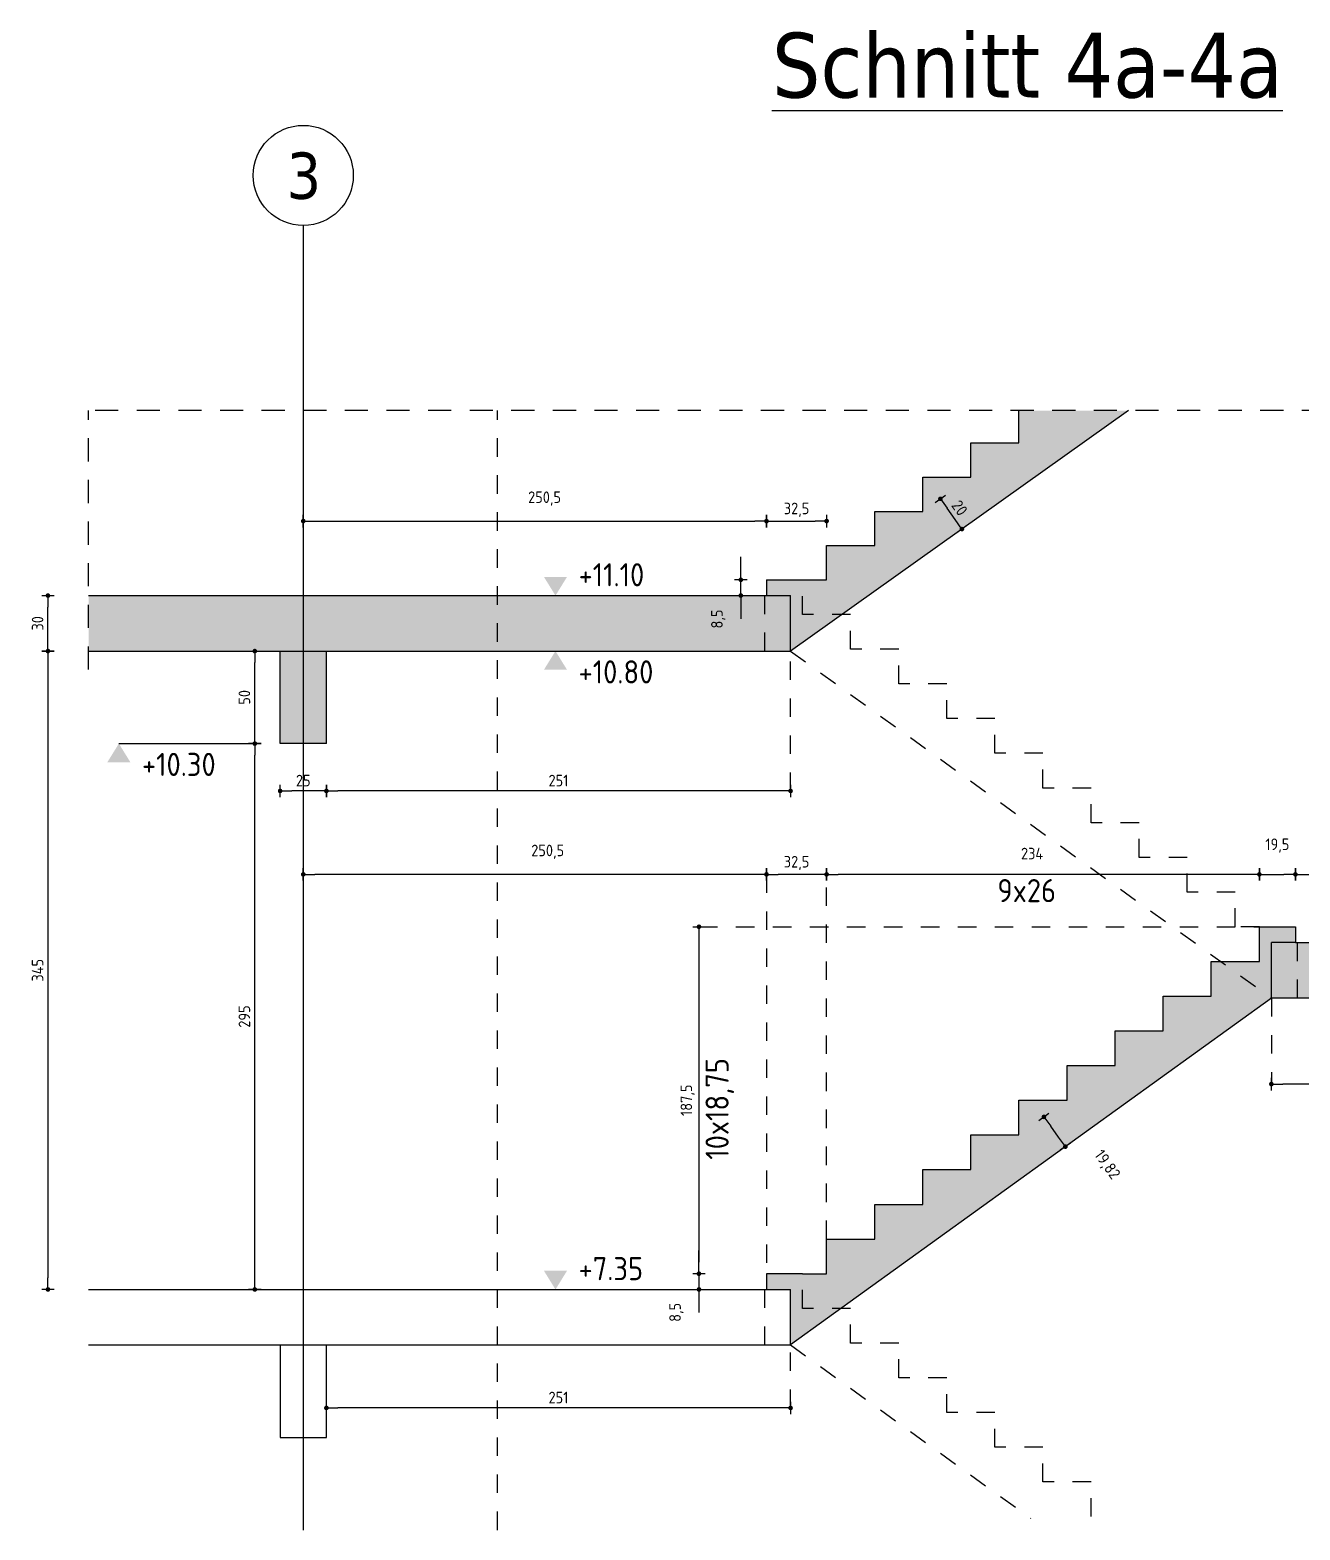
# Model space of a CAD drawing. Extents: x -13.4 to 29.1, y -2.7 to 18.4.
# Drawn here: x -13.45 to -6.58, y 8.48 to 16.58 of the extents above; entities that cross this region are included whole.
import ezdxf

# ---------------------------------------------------------------- set-up
doc = ezdxf.new("R2010")
doc.units = 0
doc.header["$LTSCALE"] = 0.25
for name, pattern in [('AUSGEZOGEN', [1000.01, 1000, 0.01]), ('DASHED', [0.75, 0.5, -0.25]), ('DOT', [0.175, 0.05, -0.125]), ('HIDDEN', [0.375, 0.25, -0.125]), ('HIDDEN2', [0.187, 0.125, -0.062]), ('PUNKT', [0.175, 0.05, -0.125])]:
    doc.linetypes.add(name, pattern=pattern)
for name, color, linetype in [('ACHSEN', 7, 'Continuous'), ('AFU', 7, 'Continuous'), ('BET-SCHN', 6, 'Continuous'), ('BETON', 7, 'Continuous'), ('DRUEBER', 7, 'Continuous'), ('grau_mittel', 7, 'Continuous'), ('HILFE', 7, 'Continuous'), ('koten', 7, 'Continuous'), ('MASSE', 7, 'Continuous'), ('SFP_Achsen', 7, 'Continuous'), ('TEXT', 7, 'Continuous'), ('VERDECKT', 7, 'Continuous')]:
    doc.layers.add(name, color=color, linetype=linetype)
doc.styles.add('helv', font='tahoma.ttf')
doc.styles.add('txt', font='isocp.shx')
doc.linetypes.add('AFU_50K', pattern='A,0.15,["/",Standard,S=0.2,R=0,X=-0.01,Y=-0.1],0.07,["/",Standard,S=0.2,R=0,X=-0.01,Y=-0.1],0.15', length=0.37)
doc.dimstyles.new('DOT_I', dxfattribs={"dimscale": 0.25, "dimtxt": 0.25, "dimasz": 0.25, "dimexe": 0.1, "dimexo": 0.3, "dimgap": 0.1, "dimtad": 1, "dimdec": 3, "dimzin": 3, "dimtxsty": 'txt', "dimblk": 'DOT', "dimblk1": 'DOT', "dimblk2": 'DOT', "dimsah": 1, "dimcen": 0.1, "dimse1": 1, "dimse2": 1, "dimazin": 0, "dimtfac": 1, "dimtdec": 4, "dimtix": 1, "dimtmove": 2, "dimatfit": 3, "dimfxl": 0, "dimtvp": 1, "dimtolj": 1, "dimtzin": 0, "dimarcsym": 0})

# ---------------------------------------------------------------- blocks, each defined once
blk = doc.blocks.new('OKRD_O')
at = {"layer": 'koten', "color": 7, "linetype": 'Continuous'}
blk.add_solid([(-0.125, 0.202), (0.125, 0.202), (0, 0)], dxfattribs=at)
at = {"layer": 'koten', "style": 'txt'}
blk.add_attdef('OKRD', (0.25, 0.1), '', height=0.25, dxfattribs=at)
blk = doc.blocks.new('okrd_u')
at = {"layer": 'koten', "color": 7, "linetype": 'Continuous'}
blk.add_solid([(-0.125, -0.202), (0.125, -0.202), (0, 0)], dxfattribs=at)
at = {"layer": 'koten', "style": 'txt'}
blk.add_attdef('OKRD', (0.25, -0.35), '', height=0.25, dxfattribs=at)
blk = doc.blocks.new('DOT')
at = {"layer": 'MASSE', "color": 7, "linetype": 'Continuous'}
for p, q in [((0, 0), (-1, 0)), ((0, 0.54), (0, -0.54))]:
    blk.add_line(p, q, dxfattribs=at)
at = {"layer": 'MASSE', "color": 7, "linetype": 'Continuous', "const_width": 0.2}
blk.add_lwpolyline([(-0.1, 0, 1), (0.1, 0, 1)], format="xyb", close=True, dxfattribs=at)
blk = doc.blocks.new('*D47')
at = {"layer": 'Defpoints', "color": 0, "linetype": 'AUSGEZOGEN', "transparency": 16777216}
for p in [(-13.3515, 13.5256), (-13.3515, 13.5256), (-13.3515, 13.2256)]:
    blk.add_point(p, dxfattribs=at)
at = {"layer": 'MASSE', "color": 0, "linetype": 'AUSGEZOGEN', "lineweight": -2, "transparency": 16777216}
blk.add_line((-13.3515, 13.2881), (-13.3515, 13.4631), dxfattribs=at)
at = {"layer": 'MASSE', "color": 0, "linetype": 'AUSGEZOGEN', "lineweight": -2, "transparency": 16777216, "xscale": 0.0625, "yscale": 0.0625, "zscale": 0.0625}
for p, rotation in [((-13.3515, 13.5256), 90), ((-13.3515, 13.2256), 270)]:
    blk.add_blockref('DOT', p, dxfattribs=dict(at, rotation=rotation))
at = {"layer": 'MASSE', "color": 0, "linetype": 'AUSGEZOGEN', "transparency": 16777216, "insert": (-13.4077, 13.3756), "char_height": 0.0625, "attachment_point": 5, "rotation": 90, "style": 'txt'}
blk.add_mtext('\\A1;30', dxfattribs=at)
blk = doc.blocks.new('*D48')
at = {"layer": 'Defpoints', "color": 0, "linetype": 'AUSGEZOGEN', "transparency": 16777216}
for p in [(-13.3515, 13.2256), (-13.3515, 9.7756), (-13.3515, 9.7756)]:
    blk.add_point(p, dxfattribs=at)
at = {"layer": 'MASSE', "color": 0, "linetype": 'AUSGEZOGEN', "lineweight": -2, "transparency": 16777216}
blk.add_line((-13.3515, 13.1631), (-13.3515, 9.8381), dxfattribs=at)
at = {"layer": 'MASSE', "color": 0, "linetype": 'AUSGEZOGEN', "lineweight": -2, "transparency": 16777216, "xscale": 0.0625, "yscale": 0.0625, "zscale": 0.0625}
for p, rotation in [((-13.3515, 13.2256), 90), ((-13.3515, 9.7756), 270)]:
    blk.add_blockref('DOT', p, dxfattribs=dict(at, rotation=rotation))
at = {"layer": 'MASSE', "color": 0, "linetype": 'AUSGEZOGEN', "transparency": 16777216, "insert": (-13.4077, 11.5006), "char_height": 0.0625, "attachment_point": 5, "rotation": 90, "style": 'txt'}
blk.add_mtext('\\A1;345', dxfattribs=at)
blk = doc.blocks.new('*D49')
at = {"layer": 'Defpoints', "color": 0, "linetype": 'AUSGEZOGEN', "transparency": 16777216}
for p in [(-12.233, 13.2256), (-12.233, 13.2256), (-12.233, 12.7256)]:
    blk.add_point(p, dxfattribs=at)
at = {"layer": 'MASSE', "color": 0, "linetype": 'AUSGEZOGEN', "lineweight": -2, "transparency": 16777216}
blk.add_line((-12.233, 12.7881), (-12.233, 13.1631), dxfattribs=at)
at = {"layer": 'MASSE', "color": 0, "linetype": 'AUSGEZOGEN', "lineweight": -2, "transparency": 16777216, "xscale": 0.0625, "yscale": 0.0625, "zscale": 0.0625}
for p, rotation in [((-12.233, 13.2256), 90), ((-12.233, 12.7256), 270)]:
    blk.add_blockref('DOT', p, dxfattribs=dict(at, rotation=rotation))
at = {"layer": 'MASSE', "color": 0, "linetype": 'AUSGEZOGEN', "transparency": 16777216, "insert": (-12.2893, 12.9756), "char_height": 0.0625, "attachment_point": 5, "rotation": 90, "style": 'txt'}
blk.add_mtext('\\A1;50', dxfattribs=at)
blk = doc.blocks.new('*D50')
at = {"layer": 'Defpoints', "color": 0, "linetype": 'AUSGEZOGEN', "transparency": 16777216}
for p in [(-12.096, 12.4697), (-12.096, 12.4697), (-11.846, 12.4697)]:
    blk.add_point(p, dxfattribs=at)
at = {"layer": 'MASSE', "color": 0, "linetype": 'AUSGEZOGEN', "lineweight": -2, "transparency": 16777216}
blk.add_line((-11.9085, 12.4697), (-12.0335, 12.4697), dxfattribs=at)
at = {"layer": 'MASSE', "color": 0, "linetype": 'AUSGEZOGEN', "lineweight": -2, "transparency": 16777216, "xscale": 0.0625, "yscale": 0.0625, "zscale": 0.0625, "rotation": 180}
blk.add_blockref('DOT', (-12.096, 12.4697), dxfattribs=at)
at = {"layer": 'MASSE', "color": 0, "linetype": 'AUSGEZOGEN', "lineweight": -2, "transparency": 16777216, "xscale": 0.0625, "yscale": 0.0625, "zscale": 0.0625}
blk.add_blockref('DOT', (-11.846, 12.4697), dxfattribs=at)
at = {"layer": 'MASSE', "color": 0, "linetype": 'AUSGEZOGEN', "transparency": 16777216, "insert": (-11.971, 12.5259), "char_height": 0.0625, "attachment_point": 5, "style": 'txt'}
blk.add_mtext('\\A1;25', dxfattribs=at)
blk = doc.blocks.new('*D52')
at = {"layer": 'Defpoints', "color": 0, "linetype": 'AUSGEZOGEN', "transparency": 16777216}
for p in [(-12.233, 12.7256), (-12.233, 12.7256), (-12.233, 9.7756)]:
    blk.add_point(p, dxfattribs=at)
at = {"layer": 'MASSE', "color": 0, "linetype": 'AUSGEZOGEN', "lineweight": -2, "transparency": 16777216}
blk.add_line((-12.233, 9.8381), (-12.233, 12.6631), dxfattribs=at)
at = {"layer": 'MASSE', "color": 0, "linetype": 'AUSGEZOGEN', "lineweight": -2, "transparency": 16777216, "xscale": 0.0625, "yscale": 0.0625, "zscale": 0.0625}
for p, rotation in [((-12.233, 12.7256), 90), ((-12.233, 9.7756), 270)]:
    blk.add_blockref('DOT', p, dxfattribs=dict(at, rotation=rotation))
at = {"layer": 'MASSE', "color": 0, "linetype": 'AUSGEZOGEN', "transparency": 16777216, "insert": (-12.2893, 11.2506), "char_height": 0.0625, "attachment_point": 5, "rotation": 90, "style": 'txt'}
blk.add_mtext('\\A1;295', dxfattribs=at)
blk = doc.blocks.new('*D53')
at = {"layer": 'Defpoints', "color": 0, "linetype": 'AUSGEZOGEN', "transparency": 16777216}
for p in [(-11.846, 12.4697), (-11.846, 12.4697), (-9.336, 12.4697)]:
    blk.add_point(p, dxfattribs=at)
at = {"layer": 'MASSE', "color": 0, "linetype": 'AUSGEZOGEN', "lineweight": -2, "transparency": 16777216}
blk.add_line((-9.3985, 12.4697), (-11.7835, 12.4697), dxfattribs=at)
at = {"layer": 'MASSE', "color": 0, "linetype": 'AUSGEZOGEN', "lineweight": -2, "transparency": 16777216, "xscale": 0.0625, "yscale": 0.0625, "zscale": 0.0625, "rotation": 180}
blk.add_blockref('DOT', (-11.846, 12.4697), dxfattribs=at)
at = {"layer": 'MASSE', "color": 0, "linetype": 'AUSGEZOGEN', "lineweight": -2, "transparency": 16777216, "xscale": 0.0625, "yscale": 0.0625, "zscale": 0.0625}
blk.add_blockref('DOT', (-9.336, 12.4697), dxfattribs=at)
at = {"layer": 'MASSE', "color": 0, "linetype": 'AUSGEZOGEN', "transparency": 16777216, "insert": (-10.591, 12.5259), "char_height": 0.0625, "attachment_point": 5, "style": 'txt'}
blk.add_mtext('\\A1;251', dxfattribs=at)
blk = doc.blocks.new('*D84')
at = {"layer": 'Defpoints', "color": 0, "linetype": 'AUSGEZOGEN', "transparency": 16777216}
for p in [(-9.6049, 13.6106), (-9.6049, 13.6106), (-9.6049, 13.5256)]:
    blk.add_point(p, dxfattribs=at)
at = {"layer": 'MASSE', "color": 0, "linetype": 'AUSGEZOGEN', "lineweight": -2, "transparency": 16777216}
for p, q in [((-9.6049, 13.6731), (-9.6049, 13.7356)), ((-9.6049, 13.5256), (-9.6049, 13.6106)), ((-9.6049, 13.4631), (-9.6049, 13.4006))]:
    blk.add_line(p, q, dxfattribs=at)
at = {"layer": 'MASSE', "color": 0, "linetype": 'AUSGEZOGEN', "lineweight": -2, "transparency": 16777216, "xscale": 0.0625, "yscale": 0.0625, "zscale": 0.0625}
for p, rotation in [((-9.6049, 13.6106), 270), ((-9.6049, 13.5256), 90)]:
    blk.add_blockref('DOT', p, dxfattribs=dict(at, rotation=rotation))
at = {"layer": 'MASSE', "color": 0, "linetype": 'AUSGEZOGEN', "transparency": 16777216, "insert": (-9.7268, 13.3989), "char_height": 0.0625, "attachment_point": 5, "rotation": 90, "style": 'txt'}
blk.add_mtext('\\A1;8,5', dxfattribs=at)
blk = doc.blocks.new('*D85')
at = {"layer": 'Defpoints', "color": 0, "linetype": 'AUSGEZOGEN', "transparency": 16777216}
for p in [(-7.9658, 10.7082), (-7.9658, 10.7082), (-7.8498, 10.5473)]:
    blk.add_point(p, dxfattribs=at)
at = {"layer": 'MASSE', "color": 0, "linetype": 'AUSGEZOGEN', "lineweight": -2, "transparency": 16777216}
blk.add_line((-7.8863, 10.598), (-7.9292, 10.6575), dxfattribs=at)
at = {"layer": 'MASSE', "color": 0, "linetype": 'AUSGEZOGEN', "lineweight": -2, "transparency": 16777216, "xscale": 0.0625, "yscale": 0.0625, "zscale": 0.0625}
for p, rotation in [((-7.9658, 10.7082), 125.7992139162117), ((-7.8498, 10.5473), 305.7992139162117)]:
    blk.add_blockref('DOT', p, dxfattribs=dict(at, rotation=rotation))
at = {"layer": 'MASSE', "color": 0, "linetype": 'AUSGEZOGEN', "transparency": 16777216, "insert": (-7.6276, 10.4477), "char_height": 0.0625, "attachment_point": 5, "rotation": 305.79921, "style": 'txt'}
blk.add_mtext('\\A1;19,82', dxfattribs=at)
blk = doc.blocks.new('*D86')
at = {"layer": 'Defpoints', "color": 0, "linetype": 'AUSGEZOGEN', "transparency": 16777216}
for p in [(-9.8313, 9.8606), (-9.8313, 9.7756), (-9.8313, 9.7756)]:
    blk.add_point(p, dxfattribs=at)
at = {"layer": 'MASSE', "color": 0, "linetype": 'AUSGEZOGEN', "lineweight": -2, "transparency": 16777216}
for p, q in [((-9.8313, 9.9231), (-9.8313, 9.9856)), ((-9.8313, 9.8606), (-9.8313, 9.7756)), ((-9.8313, 9.7131), (-9.8313, 9.6506))]:
    blk.add_line(p, q, dxfattribs=at)
at = {"layer": 'MASSE', "color": 0, "linetype": 'AUSGEZOGEN', "lineweight": -2, "transparency": 16777216, "xscale": 0.0625, "yscale": 0.0625, "zscale": 0.0625}
for p, rotation in [((-9.8313, 9.8606), 270), ((-9.8313, 9.7756), 90)]:
    blk.add_blockref('DOT', p, dxfattribs=dict(at, rotation=rotation))
at = {"layer": 'MASSE', "color": 0, "linetype": 'AUSGEZOGEN', "transparency": 16777216, "insert": (-9.9532, 9.6519), "char_height": 0.0625, "attachment_point": 5, "rotation": 90, "style": 'txt'}
blk.add_mtext('\\A1;8,5', dxfattribs=at)
blk = doc.blocks.new('*D87')
at = {"layer": 'Defpoints', "color": 0, "linetype": 'AUSGEZOGEN', "transparency": 16777216}
for p in [(-9.8313, 11.7356), (-9.8313, 9.8606), (-9.8313, 9.8606)]:
    blk.add_point(p, dxfattribs=at)
at = {"layer": 'MASSE', "color": 0, "linetype": 'AUSGEZOGEN', "lineweight": -2, "transparency": 16777216}
blk.add_line((-9.8313, 11.6731), (-9.8313, 9.9231), dxfattribs=at)
at = {"layer": 'MASSE', "color": 0, "linetype": 'AUSGEZOGEN', "lineweight": -2, "transparency": 16777216, "xscale": 0.0625, "yscale": 0.0625, "zscale": 0.0625}
for p, rotation in [((-9.8313, 11.7356), 90), ((-9.8313, 9.8606), 270)]:
    blk.add_blockref('DOT', p, dxfattribs=dict(at, rotation=rotation))
at = {"layer": 'MASSE', "color": 0, "linetype": 'AUSGEZOGEN', "transparency": 16777216, "insert": (-9.8922, 10.7981), "char_height": 0.0625, "attachment_point": 5, "rotation": 90, "style": 'txt'}
blk.add_mtext('\\A1;187,5', dxfattribs=at)
blk = doc.blocks.new('*D89')
at = {"layer": 'Defpoints', "color": 0, "linetype": 'AUSGEZOGEN', "transparency": 16777216}
for p in [(-6.606, 12.0189), (-5.146, 12.0189), (-5.146, 12.0189)]:
    blk.add_point(p, dxfattribs=at)
at = {"layer": 'MASSE', "color": 0, "linetype": 'AUSGEZOGEN', "lineweight": -2, "transparency": 16777216}
blk.add_line((-6.5435, 12.0189), (-5.2085, 12.0189), dxfattribs=at)
at = {"layer": 'MASSE', "color": 0, "linetype": 'AUSGEZOGEN', "lineweight": -2, "transparency": 16777216, "xscale": 0.0625, "yscale": 0.0625, "zscale": 0.0625, "rotation": 180}
blk.add_blockref('DOT', (-6.606, 12.0189), dxfattribs=at)
at = {"layer": 'MASSE', "color": 0, "linetype": 'AUSGEZOGEN', "lineweight": -2, "transparency": 16777216, "xscale": 0.0625, "yscale": 0.0625, "zscale": 0.0625}
blk.add_blockref('DOT', (-5.146, 12.0189), dxfattribs=at)
at = {"layer": 'MASSE', "color": 0, "linetype": 'AUSGEZOGEN', "transparency": 16777216, "insert": (-5.876, 12.0752), "char_height": 0.0625, "attachment_point": 5, "style": 'txt'}
blk.add_mtext('\\A1;146', dxfattribs=at)
blk = doc.blocks.new('*D90')
at = {"layer": 'Defpoints', "color": 0, "linetype": 'AUSGEZOGEN', "transparency": 16777216}
for p in [(-6.801, 12.0189), (-6.606, 12.0189), (-6.606, 12.0189)]:
    blk.add_point(p, dxfattribs=at)
at = {"layer": 'MASSE', "color": 0, "linetype": 'AUSGEZOGEN', "lineweight": -2, "transparency": 16777216}
blk.add_line((-6.7385, 12.0189), (-6.6685, 12.0189), dxfattribs=at)
at = {"layer": 'MASSE', "color": 0, "linetype": 'AUSGEZOGEN', "lineweight": -2, "transparency": 16777216, "xscale": 0.0625, "yscale": 0.0625, "zscale": 0.0625, "rotation": 180}
blk.add_blockref('DOT', (-6.801, 12.0189), dxfattribs=at)
at = {"layer": 'MASSE', "color": 0, "linetype": 'AUSGEZOGEN', "lineweight": -2, "transparency": 16777216, "xscale": 0.0625, "yscale": 0.0625, "zscale": 0.0625}
blk.add_blockref('DOT', (-6.606, 12.0189), dxfattribs=at)
at = {"layer": 'MASSE', "color": 0, "linetype": 'AUSGEZOGEN', "transparency": 16777216, "insert": (-6.7035, 12.1743), "char_height": 0.0625, "attachment_point": 5, "style": 'txt'}
blk.add_mtext('\\A1;19,5', dxfattribs=at)
blk = doc.blocks.new('*D91')
at = {"layer": 'Defpoints', "color": 0, "linetype": 'AUSGEZOGEN', "transparency": 16777216}
for p in [(-9.141, 12.0189), (-9.141, 12.0189), (-6.801, 12.0189)]:
    blk.add_point(p, dxfattribs=at)
at = {"layer": 'MASSE', "color": 0, "linetype": 'AUSGEZOGEN', "lineweight": -2, "transparency": 16777216}
blk.add_line((-6.8635, 12.0189), (-9.0785, 12.0189), dxfattribs=at)
at = {"layer": 'MASSE', "color": 0, "linetype": 'AUSGEZOGEN', "lineweight": -2, "transparency": 16777216, "xscale": 0.0625, "yscale": 0.0625, "zscale": 0.0625, "rotation": 180}
blk.add_blockref('DOT', (-9.141, 12.0189), dxfattribs=at)
at = {"layer": 'MASSE', "color": 0, "linetype": 'AUSGEZOGEN', "lineweight": -2, "transparency": 16777216, "xscale": 0.0625, "yscale": 0.0625, "zscale": 0.0625}
blk.add_blockref('DOT', (-6.801, 12.0189), dxfattribs=at)
at = {"layer": 'MASSE', "color": 0, "linetype": 'AUSGEZOGEN', "transparency": 16777216, "insert": (-8.0298, 12.1314), "char_height": 0.0625, "attachment_point": 5, "style": 'txt'}
blk.add_mtext('\\A1;234', dxfattribs=at)
blk = doc.blocks.new('*D92')
at = {"layer": 'Defpoints', "color": 0, "linetype": 'AUSGEZOGEN', "transparency": 16777216}
for p in [(-9.466, 12.0189), (-9.466, 12.0189), (-9.141, 12.0189)]:
    blk.add_point(p, dxfattribs=at)
at = {"layer": 'MASSE', "color": 0, "linetype": 'AUSGEZOGEN', "lineweight": -2, "transparency": 16777216}
blk.add_line((-9.2035, 12.0189), (-9.4035, 12.0189), dxfattribs=at)
at = {"layer": 'MASSE', "color": 0, "linetype": 'AUSGEZOGEN', "lineweight": -2, "transparency": 16777216, "xscale": 0.0625, "yscale": 0.0625, "zscale": 0.0625, "rotation": 180}
blk.add_blockref('DOT', (-9.466, 12.0189), dxfattribs=at)
at = {"layer": 'MASSE', "color": 0, "linetype": 'AUSGEZOGEN', "lineweight": -2, "transparency": 16777216, "xscale": 0.0625, "yscale": 0.0625, "zscale": 0.0625}
blk.add_blockref('DOT', (-9.141, 12.0189), dxfattribs=at)
at = {"layer": 'MASSE', "color": 0, "linetype": 'AUSGEZOGEN', "transparency": 16777216, "insert": (-9.3035, 12.0799), "char_height": 0.0625, "attachment_point": 5, "style": 'txt'}
blk.add_mtext('\\A1;32,5', dxfattribs=at)
blk = doc.blocks.new('*D93')
at = {"layer": 'Defpoints', "color": 0, "linetype": 'AUSGEZOGEN', "transparency": 16777216}
for p in [(-11.971, 12.0189), (-11.971, 12.0189), (-9.466, 12.0189)]:
    blk.add_point(p, dxfattribs=at)
at = {"layer": 'MASSE', "color": 0, "linetype": 'AUSGEZOGEN', "lineweight": -2, "transparency": 16777216}
blk.add_line((-9.5285, 12.0189), (-11.9085, 12.0189), dxfattribs=at)
at = {"layer": 'MASSE', "color": 0, "linetype": 'AUSGEZOGEN', "lineweight": -2, "transparency": 16777216, "xscale": 0.0625, "yscale": 0.0625, "zscale": 0.0625, "rotation": 180}
blk.add_blockref('DOT', (-11.971, 12.0189), dxfattribs=at)
at = {"layer": 'MASSE', "color": 0, "linetype": 'AUSGEZOGEN', "lineweight": -2, "transparency": 16777216, "xscale": 0.0625, "yscale": 0.0625, "zscale": 0.0625}
blk.add_blockref('DOT', (-9.466, 12.0189), dxfattribs=at)
at = {"layer": 'MASSE', "color": 0, "linetype": 'AUSGEZOGEN', "transparency": 16777216, "insert": (-10.6493, 12.1408), "char_height": 0.0625, "attachment_point": 5, "style": 'txt'}
blk.add_mtext('\\A1;250,5', dxfattribs=at)
blk = doc.blocks.new('*D94')
at = {"layer": 'Defpoints', "color": 0, "linetype": 'AUSGEZOGEN', "transparency": 16777216}
for p in [(-8.5257, 14.0484), (-8.5257, 14.0484), (-8.4094, 13.8849)]:
    blk.add_point(p, dxfattribs=at)
at = {"layer": 'MASSE', "color": 0, "linetype": 'AUSGEZOGEN', "lineweight": -2, "transparency": 16777216}
blk.add_line((-8.4456, 13.9359), (-8.4895, 13.9975), dxfattribs=at)
at = {"layer": 'MASSE', "color": 0, "linetype": 'AUSGEZOGEN', "lineweight": -2, "transparency": 16777216, "xscale": 0.0625, "yscale": 0.0625, "zscale": 0.0625}
for p, rotation in [((-8.5257, 14.0484), 125.4333140102844), ((-8.4094, 13.8849), 305.4333140102844)]:
    blk.add_blockref('DOT', p, dxfattribs=dict(at, rotation=rotation))
at = {"layer": 'MASSE', "color": 0, "linetype": 'AUSGEZOGEN', "transparency": 16777216, "insert": (-8.4217, 13.9993), "char_height": 0.0625, "attachment_point": 5, "rotation": 305.43331, "style": 'txt'}
blk.add_mtext('\\A1;20', dxfattribs=at)
blk = doc.blocks.new('*D95')
at = {"layer": 'Defpoints', "color": 0, "linetype": 'AUSGEZOGEN', "transparency": 16777216}
for p in [(-9.466, 13.9281), (-9.141, 13.9281), (-9.141, 13.9281)]:
    blk.add_point(p, dxfattribs=at)
at = {"layer": 'MASSE', "color": 0, "linetype": 'AUSGEZOGEN', "lineweight": -2, "transparency": 16777216}
blk.add_line((-9.4035, 13.9281), (-9.2035, 13.9281), dxfattribs=at)
at = {"layer": 'MASSE', "color": 0, "linetype": 'AUSGEZOGEN', "lineweight": -2, "transparency": 16777216, "xscale": 0.0625, "yscale": 0.0625, "zscale": 0.0625, "rotation": 180}
blk.add_blockref('DOT', (-9.466, 13.9281), dxfattribs=at)
at = {"layer": 'MASSE', "color": 0, "linetype": 'AUSGEZOGEN', "lineweight": -2, "transparency": 16777216, "xscale": 0.0625, "yscale": 0.0625, "zscale": 0.0625}
blk.add_blockref('DOT', (-9.141, 13.9281), dxfattribs=at)
at = {"layer": 'MASSE', "color": 0, "linetype": 'AUSGEZOGEN', "transparency": 16777216, "insert": (-9.3035, 13.9891), "char_height": 0.0625, "attachment_point": 5, "style": 'txt'}
blk.add_mtext('\\A1;32,5', dxfattribs=at)
blk = doc.blocks.new('*D96')
at = {"layer": 'Defpoints', "color": 0, "linetype": 'AUSGEZOGEN', "transparency": 16777216}
for p in [(-11.971, 13.9281), (-9.466, 13.9281), (-9.466, 13.9281)]:
    blk.add_point(p, dxfattribs=at)
at = {"layer": 'MASSE', "color": 0, "linetype": 'AUSGEZOGEN', "lineweight": -2, "transparency": 16777216}
blk.add_line((-11.9085, 13.9281), (-9.5285, 13.9281), dxfattribs=at)
at = {"layer": 'MASSE', "color": 0, "linetype": 'AUSGEZOGEN', "lineweight": -2, "transparency": 16777216, "xscale": 0.0625, "yscale": 0.0625, "zscale": 0.0625, "rotation": 180}
blk.add_blockref('DOT', (-11.971, 13.9281), dxfattribs=at)
at = {"layer": 'MASSE', "color": 0, "linetype": 'AUSGEZOGEN', "lineweight": -2, "transparency": 16777216, "xscale": 0.0625, "yscale": 0.0625, "zscale": 0.0625}
blk.add_blockref('DOT', (-9.466, 13.9281), dxfattribs=at)
at = {"layer": 'MASSE', "color": 0, "linetype": 'AUSGEZOGEN', "transparency": 16777216, "insert": (-10.6661, 14.05), "char_height": 0.0625, "attachment_point": 5, "style": 'txt'}
blk.add_mtext('\\A1;250,5', dxfattribs=at)
blk = doc.blocks.new('*D97')
at = {"layer": 'Defpoints', "color": 0, "linetype": 'AUSGEZOGEN', "transparency": 16777216}
for p in [(-11.846, 9.1353), (-11.846, 9.1353), (-9.336, 9.1353)]:
    blk.add_point(p, dxfattribs=at)
at = {"layer": 'MASSE', "color": 0, "linetype": 'AUSGEZOGEN', "lineweight": -2, "transparency": 16777216}
blk.add_line((-9.3985, 9.1353), (-11.7835, 9.1353), dxfattribs=at)
at = {"layer": 'MASSE', "color": 0, "linetype": 'AUSGEZOGEN', "lineweight": -2, "transparency": 16777216, "xscale": 0.0625, "yscale": 0.0625, "zscale": 0.0625, "rotation": 180}
blk.add_blockref('DOT', (-11.846, 9.1353), dxfattribs=at)
at = {"layer": 'MASSE', "color": 0, "linetype": 'AUSGEZOGEN', "lineweight": -2, "transparency": 16777216, "xscale": 0.0625, "yscale": 0.0625, "zscale": 0.0625}
blk.add_blockref('DOT', (-9.336, 9.1353), dxfattribs=at)
at = {"layer": 'MASSE', "color": 0, "linetype": 'AUSGEZOGEN', "transparency": 16777216, "insert": (-10.591, 9.1916), "char_height": 0.0625, "attachment_point": 5, "style": 'txt'}
blk.add_mtext('\\A1;251', dxfattribs=at)
blk = doc.blocks.new('*D76')
at = {"layer": 'Defpoints', "color": 0, "linetype": 'AUSGEZOGEN', "transparency": 16777216}
for p in [(-6.736, 10.8854), (-6.736, 10.8854), (-5.246, 10.8854)]:
    blk.add_point(p, dxfattribs=at)
at = {"layer": 'MASSE', "color": 0, "linetype": 'AUSGEZOGEN', "lineweight": -2, "transparency": 16777216}
blk.add_line((-5.3085, 10.8854), (-6.6735, 10.8854), dxfattribs=at)
at = {"layer": 'MASSE', "color": 0, "linetype": 'AUSGEZOGEN', "lineweight": -2, "transparency": 16777216, "xscale": 0.0625, "yscale": 0.0625, "zscale": 0.0625, "rotation": 180}
blk.add_blockref('DOT', (-6.736, 10.8854), dxfattribs=at)
at = {"layer": 'MASSE', "color": 0, "linetype": 'AUSGEZOGEN', "lineweight": -2, "transparency": 16777216, "xscale": 0.0625, "yscale": 0.0625, "zscale": 0.0625}
blk.add_blockref('DOT', (-5.246, 10.8854), dxfattribs=at)
at = {"layer": 'MASSE', "color": 0, "linetype": 'AUSGEZOGEN', "transparency": 16777216, "insert": (-5.991, 10.9417), "char_height": 0.0625, "attachment_point": 5, "style": 'txt'}
blk.add_mtext('\\A1;149', dxfattribs=at)

msp = doc.modelspace()

# ---------------------------------------------------------------- hatches: boundary and pattern name
at = {"layer": 'grau_mittel', "transparency": 33554687}
h = msp.add_hatch(color=61, dxfattribs=at)
h.paths.add_polyline_path([(-7.5089, 14.5256), (-8.101, 14.5256), (-8.101, 14.3506), (-8.361, 14.3506), (-8.361, 14.1656), (-8.621, 14.1656), (-8.621, 13.9806), (-8.881, 13.9806), (-8.881, 13.7956), (-9.141, 13.7956), (-9.141, 13.6106), (-9.466, 13.6106), (-9.466, 13.5256), (-9.336, 13.5256), (-9.336, 13.2256)])
h.paths.add_polyline_path([(-9.336, 13.2256), (-9.336, 13.5256), (-9.466, 13.5256), (-13.1321, 13.5256), (-13.1321, 13.2256), (-12.096, 13.2256), (-11.846, 13.2256)])
h.paths.add_polyline_path([(-11.846, 13.2256), (-12.096, 13.2256), (-12.096, 12.7256), (-11.846, 12.7256)])
h.paths.add_polyline_path([(-7.841, 10.7981), (-8.101, 10.7981), (-8.101, 10.6106), (-8.361, 10.6106), (-8.361, 10.4231), (-8.621, 10.4231), (-8.621, 10.2356), (-8.881, 10.2356), (-8.881, 10.0481), (-9.141, 10.0481), (-9.141, 9.8606), (-9.271, 9.8606), (-9.466, 9.8606), (-9.466, 9.7756), (-9.466, 9.7756), (-9.336, 9.7756), (-9.336, 9.4756), (-6.736, 11.3506), (-6.736, 11.6506), (-6.606, 11.6506), (-6.606, 11.7356), (-6.801, 11.7356), (-6.801, 11.5481), (-7.061, 11.5481), (-7.061, 11.3606), (-7.321, 11.3606), (-7.321, 11.1731), (-7.581, 11.1731), (-7.581, 10.9856), (-7.841, 10.9856)])
h.paths.add_polyline_path([(-4.146, 9.7756), (-3.846, 9.7756), (-3.846, 13.5256), (-4.146, 13.5256)])
h.paths.add_polyline_path([(-3.846, 13.5256), (-3.846, 14.5256), (-4.146, 14.5256), (-4.146, 13.5256)])
h.paths.add_polyline_path([(-5.246, 11.4506), (-5.146, 11.4506), (-5.146, 11.6506), (-6.606, 11.6506), (-6.736, 11.6506), (-6.736, 11.3506), (-5.246, 11.3506)])

# ---------------------------------------------------------------- linework, layer by layer
at = {"layer": 'ACHSEN', "color": 140, "linetype": 'AUSGEZOGEN'}
msp.add_line((-11.971, 15.5256), (-11.971, 8.4756), dxfattribs=at)
at = {"layer": 'AFU', "color": 8, "linetype": 'AFU_50K'}
for p, q in [((-9.466, 13.5256), (-9.336, 13.5256)), ((-9.336, 13.2256), (-9.336, 13.5256)), ((-12.096, 13.2256), (-11.846, 13.2256)), ((-6.736, 11.3506), (-6.736, 11.6506)), ((-6.606, 11.6506), (-6.736, 11.6506)), ((-9.466, 9.7756), (-9.336, 9.7756)), ((-9.336, 9.4756), (-9.336, 9.7756)), ((-12.096, 9.4756), (-11.846, 9.4756))]:
    msp.add_line(p, q, dxfattribs=at)
at = {"layer": 'BET-SCHN'}
for p, q in [((-13.1321, 13.5256), (-9.466, 13.5256)), ((-13.1321, 13.2256), (-12.096, 13.2256)), ((-11.846, 13.2256), (-9.336, 13.2256))]:
    msp.add_line(p, q, dxfattribs=at)
at = {"layer": 'BETON', "color": 6, "linetype": 'AUSGEZOGEN'}
for p, q in [((-7.5089, 14.5256), (-9.336, 13.2256)), ((-8.101, 14.3506), (-8.101, 14.5256)), ((-8.361, 14.1656), (-8.361, 14.3506)), ((-8.361, 14.3506), (-8.101, 14.3506)), ((-8.621, 13.9806), (-8.621, 14.1656)), ((-8.621, 14.1656), (-8.361, 14.1656)), ((-8.881, 13.7956), (-8.881, 13.9806)), ((-8.881, 13.9806), (-8.621, 13.9806)), ((-9.141, 13.6106), (-9.141, 13.7956)), ((-9.141, 13.7956), (-8.881, 13.7956)), ((-9.466, 13.6106), (-9.466, 13.5256)), ((-9.466, 13.6106), (-9.141, 13.6106)), ((-12.096, 12.7256), (-12.096, 13.2256)), ((-11.846, 12.7256), (-11.846, 13.2256)), ((-11.846, 12.7256), (-12.096, 12.7256)), ((-6.801, 11.5481), (-6.801, 11.7356)), ((-6.801, 11.7356), (-6.606, 11.7356)), ((-6.606, 11.7356), (-6.606, 11.6506)), ((-6.606, 11.6506), (-5.146, 11.6506)), ((-7.061, 11.3606), (-7.061, 11.5481)), ((-7.061, 11.5481), (-6.801, 11.5481)), ((-6.736, 11.3506), (-9.336, 9.4756)), ((-7.321, 11.1731), (-7.321, 11.3606)), ((-7.321, 11.3606), (-7.061, 11.3606)), ((-5.246, 11.3506), (-6.736, 11.3506)), ((-7.581, 10.9856), (-7.581, 11.1731)), ((-7.581, 11.1731), (-7.321, 11.1731)), ((-7.841, 10.7981), (-7.841, 10.9856)), ((-7.841, 10.9856), (-7.581, 10.9856)), ((-8.101, 10.6106), (-8.101, 10.7981)), ((-8.101, 10.7981), (-7.841, 10.7981)), ((-8.361, 10.4231), (-8.361, 10.6106)), ((-8.361, 10.6106), (-8.101, 10.6106)), ((-8.621, 10.2356), (-8.621, 10.4231)), ((-8.621, 10.4231), (-8.361, 10.4231)), ((-8.881, 10.0481), (-8.881, 10.2356)), ((-8.881, 10.2356), (-8.621, 10.2356)), ((-9.141, 9.8606), (-9.141, 10.0481)), ((-9.141, 10.0481), (-8.881, 10.0481)), ((-9.271, 9.8606), (-9.466, 9.8606)), ((-9.466, 9.8606), (-9.466, 9.7756)), ((-9.271, 9.8606), (-9.141, 9.8606)), ((-13.1321, 9.7756), (-9.466, 9.7756)), ((-13.1321, 9.4756), (-12.096, 9.4756)), ((-12.096, 9.4756), (-12.096, 8.9756)), ((-11.846, 8.9756), (-11.846, 9.4756)), ((-11.846, 9.4756), (-9.336, 9.4756)), ((-12.096, 8.9756), (-11.846, 8.9756))]:
    msp.add_line(p, q, dxfattribs=at)
at = {"layer": 'DRUEBER', "color": 7, "linetype": 'PUNKT'}
for p, q in [((-9.271, 13.4231), (-9.271, 13.6106)), ((-9.011, 13.4231), (-9.271, 13.4231)), ((-9.011, 13.2356), (-9.011, 13.4231)), ((-9.336, 13.2256), (-6.736, 11.3506)), ((-8.751, 13.2356), (-9.011, 13.2356)), ((-8.751, 13.0481), (-8.751, 13.2356)), ((-8.491, 13.0481), (-8.751, 13.0481)), ((-8.491, 12.8606), (-8.491, 13.0481)), ((-8.231, 12.8606), (-8.491, 12.8606)), ((-8.231, 12.6731), (-8.231, 12.8606)), ((-7.971, 12.6731), (-8.231, 12.6731)), ((-7.971, 12.4856), (-7.971, 12.6731)), ((-7.711, 12.4856), (-7.971, 12.4856)), ((-7.711, 12.2981), (-7.711, 12.4856)), ((-7.451, 12.2981), (-7.711, 12.2981)), ((-7.451, 12.1106), (-7.451, 12.2981)), ((-7.191, 12.1106), (-7.451, 12.1106)), ((-7.191, 11.9231), (-7.191, 12.1106)), ((-6.931, 11.9231), (-7.191, 11.9231)), ((-6.931, 11.7356), (-6.931, 11.9231)), ((-6.801, 11.7356), (-6.931, 11.7356)), ((-9.271, 9.6731), (-9.271, 9.8606)), ((-9.011, 9.6731), (-9.271, 9.6731)), ((-9.011, 9.4856), (-9.011, 9.6731)), ((-8.751, 9.4856), (-9.011, 9.4856)), ((-8.751, 9.2981), (-8.751, 9.4856)), ((-9.336, 9.4756), (-8.036, 8.5381)), ((-8.491, 9.2981), (-8.751, 9.2981)), ((-8.491, 9.1106), (-8.491, 9.2981)), ((-8.231, 9.1106), (-8.491, 9.1106)), ((-8.231, 8.9231), (-8.231, 9.1106)), ((-7.971, 8.9231), (-8.231, 8.9231)), ((-7.971, 8.7356), (-7.971, 8.9231)), ((-7.711, 8.7356), (-7.971, 8.7356)), ((-7.711, 8.5481), (-7.711, 8.7356))]:
    msp.add_line(p, q, dxfattribs=at)
at = {"layer": 'HILFE', "color": 102, "linetype": 'DASHED'}
for p in [(-3.746, 14.5256), (-13.1321, 13.1256)]:
    msp.add_line(p, (-13.1321, 14.5256), dxfattribs=at)
at = {"layer": 'HILFE', "color": 102, "linetype": 'DOT'}
for p, q in [((-9.336, 12.4697), (-9.336, 13.2256)), ((-9.466, 12.0189), (-9.466, 9.8606)), ((-9.141, 10.0481), (-9.141, 12.0189)), ((-9.8313, 11.7356), (-6.801, 11.7356)), ((-6.736, 11.3506), (-6.736, 10.8854)), ((-9.336, 9.1353), (-9.336, 9.4756))]:
    msp.add_line(p, q, dxfattribs=at)
at = {"layer": 'HILFE', "color": 102, "linetype": 'AUSGEZOGEN'}
msp.add_line((-12.9681, 12.7256), (-12.233, 12.7256), dxfattribs=at)
at = {"layer": 'SFP_Achsen', "color": 7, "linetype": 'AUSGEZOGEN'}
msp.add_circle((-11.971, 15.7961), 0.2705, dxfattribs=at)
at = {"layer": 'VERDECKT', "color": 7, "linetype": 'HIDDEN'}
msp.add_line((-10.921, 8.4756), (-10.921, 14.5256), dxfattribs=at)
at = {"layer": 'VERDECKT', "color": 7, "linetype": 'HIDDEN2'}
for p, q in [((-9.476, 13.5256), (-9.476, 13.2256)), ((-6.596, 11.6506), (-6.596, 11.3506)), ((-9.476, 9.7756), (-9.476, 9.4756))]:
    msp.add_line(p, q, dxfattribs=at)

# ---------------------------------------------------------------- block references
at = {"layer": 'koten', "color": 7, "linetype": 'AUSGEZOGEN', "xscale": 0.5, "yscale": 0.5, "zscale": 0.5}
for name, p, values in [('OKRD_O', (-10.6071, 13.5256), {'OKRD': '+11.10'}), ('okrd_u', (-10.6071, 13.2256), {'OKRD': '+10.80'}), ('okrd_u', (-12.9681, 12.7256), {'OKRD': '+10.30'}), ('OKRD_O', (-10.6071, 9.7756), {'OKRD': '+7.35'})]:
    msp.add_blockref(name, p, dxfattribs=at).add_auto_attribs(values)

# ---------------------------------------------------------------- texts
at = {"layer": 'SFP_Achsen', "color": 6, "linetype": 'AUSGEZOGEN', "style": 'helv'}
msp.add_text('3', height=0.25, dxfattribs=at).set_placement((-12.0616, 15.6699))
at = {"layer": 'TEXT', "color": 5, "linetype": 'AUSGEZOGEN', "style": 'helv'}
msp.add_text('%%USchnitt 4a-4a', height=0.35, dxfattribs=at).set_placement((-9.4364, 16.2173))
at = {"layer": 'TEXT', "color": 7, "linetype": 'AUSGEZOGEN', "style": 'txt'}
msp.add_text('9x26', height=0.125, dxfattribs=at).set_placement((-8.2173, 11.8686))
msp.add_text('10x18,75', height=0.125, rotation=90, dxfattribs=at).set_placement((-9.6706, 10.4768))

# ---------------------------------------------------------------- dimensions: what is measured, and where the dimension line sits
at = {"layer": 'MASSE', "color": 7, "linetype": 'AUSGEZOGEN'}
for base, p1, p2, override, picture, middle in [((-9.466, 13.9281), (-11.971, 13.9281), (-9.466, 13.9281), {"dimdec": 1, "dimlfac": 100}, '*D96', (-10.6661, 14.05)), ((-11.971, 12.0189), (-9.466, 12.0189), (-11.971, 12.0189), {"dimdec": 1, "dimlfac": 100}, '*D93', (-10.6493, 12.1408)), ((-9.141, 12.0189), (-6.801, 12.0189), (-9.141, 12.0189), {"dimdec": 0, "dimlfac": 100}, '*D91', (-8.0298, 12.1314)), ((-6.606, 12.0189), (-6.801, 12.0189), (-6.606, 12.0189), {"dimdec": 1, "dimlfac": 100}, '*D90', (-6.7035, 12.1743))]:
    dim = msp.add_linear_dim(base=base, p1=p1, p2=p2, dimstyle='DOT_I', override=override, dxfattribs=at)
    dim.commit()
    dim.dimension.update_dxf_attribs({"geometry": picture, "text_midpoint": middle, "dimtype": 160})
for base, p1, p2, override, picture, middle in [((-9.141, 13.9281), (-9.466, 13.9281), (-9.141, 13.9281), {"dimdec": 1, "dimlfac": 100}, '*D95', (-9.3035, 13.9891)), ((-12.096, 12.4697), (-11.846, 12.4697), (-12.096, 12.4697), {"dimdec": 0, "dimlfac": 100}, '*D50', (-11.971, 12.5259)), ((-11.846, 12.4697), (-9.336, 12.4697), (-11.846, 12.4697), {"dimdec": 0, "dimlfac": 100}, '*D53', (-10.591, 12.5259)), ((-9.466, 12.0189), (-9.141, 12.0189), (-9.466, 12.0189), {"dimdec": 1, "dimlfac": 100}, '*D92', (-9.3035, 12.0799)), ((-5.146, 12.0189), (-6.606, 12.0189), (-5.146, 12.0189), {"dimdec": 0, "dimlfac": 100}, '*D89', (-5.876, 12.0752)), ((-6.736, 10.8854), (-5.246, 10.8854), (-6.736, 10.8854), {"dimdec": 0, "dimlfac": 100}, '*D76', (-5.991, 10.9417)), ((-11.846, 9.1353), (-9.336, 9.1353), (-11.846, 9.1353), {"dimdec": 0, "dimlfac": 100}, '*D97', (-10.591, 9.1916))]:
    dim = msp.add_linear_dim(base=base, p1=p1, p2=p2, dimstyle='DOT_I', override=override, dxfattribs=at)
    dim.commit()
    dim.dimension.update_dxf_attribs({"geometry": picture, "text_midpoint": middle})
dim = msp.add_linear_dim(base=(-8.5257, 14.0484), p1=(-8.4094, 13.8849), p2=(-8.5257, 14.0484), angle=305.43331, text='20', dimstyle='DOT_I', override={"dimdec": 1, "dimlfac": 100}, dxfattribs=at)
dim.commit()
dim.dimension.update_dxf_attribs({"geometry": '*D94', "text_midpoint": (-8.4217, 13.9993)})
for base, p1, p2, picture, middle in [((-9.6049, 13.6106), (-9.6049, 13.5256), (-9.6049, 13.6106), '*D84', (-9.7268, 13.3989)), ((-9.8313, 9.7756), (-9.8313, 9.8606), (-9.8313, 9.7756), '*D86', (-9.9532, 9.6519))]:
    dim = msp.add_linear_dim(base=base, p1=p1, p2=p2, angle=90, dimstyle='DOT_I', override={"dimdec": 1, "dimlfac": 100}, dxfattribs=at)
    dim.commit()
    dim.dimension.update_dxf_attribs({"geometry": picture, "text_midpoint": middle, "dimtype": 160})
for base, p1, p2, override, picture, middle in [((-13.3515, 13.5256), (-13.3515, 13.2256), (-13.3515, 13.5256), {"dimdec": 0, "dimlfac": 100}, '*D47', (-13.4077, 13.3756)), ((-13.3515, 9.7756), (-13.3515, 13.2256), (-13.3515, 9.7756), {"dimdec": 0, "dimlfac": 100}, '*D48', (-13.4077, 11.5006)), ((-12.233, 13.2256), (-12.233, 12.7256), (-12.233, 13.2256), {"dimdec": 0, "dimlfac": 100}, '*D49', (-12.2893, 12.9756)), ((-12.233, 12.7256), (-12.233, 9.7756), (-12.233, 12.7256), {"dimdec": 0, "dimlfac": 100}, '*D52', (-12.2893, 11.2506)), ((-9.8313, 9.8606), (-9.8313, 11.7356), (-9.8313, 9.8606), {"dimdec": 1, "dimlfac": 100}, '*D87', (-9.8922, 10.7981))]:
    dim = msp.add_linear_dim(base=base, p1=p1, p2=p2, angle=90, dimstyle='DOT_I', override=override, dxfattribs=at)
    dim.commit()
    dim.dimension.update_dxf_attribs({"geometry": picture, "text_midpoint": middle})
dim = msp.add_linear_dim(base=(-7.9658, 10.7082), p1=(-7.8498, 10.5473), p2=(-7.9658, 10.7082), angle=305.79921, text='19,82', dimstyle='DOT_I', override={"dimdec": 1, "dimlfac": 100}, dxfattribs=at)
dim.commit()
dim.dimension.update_dxf_attribs({"geometry": '*D85', "text_midpoint": (-7.6276, 10.4477), "dimtype": 160})

doc.saveas('drawing.dxf')
